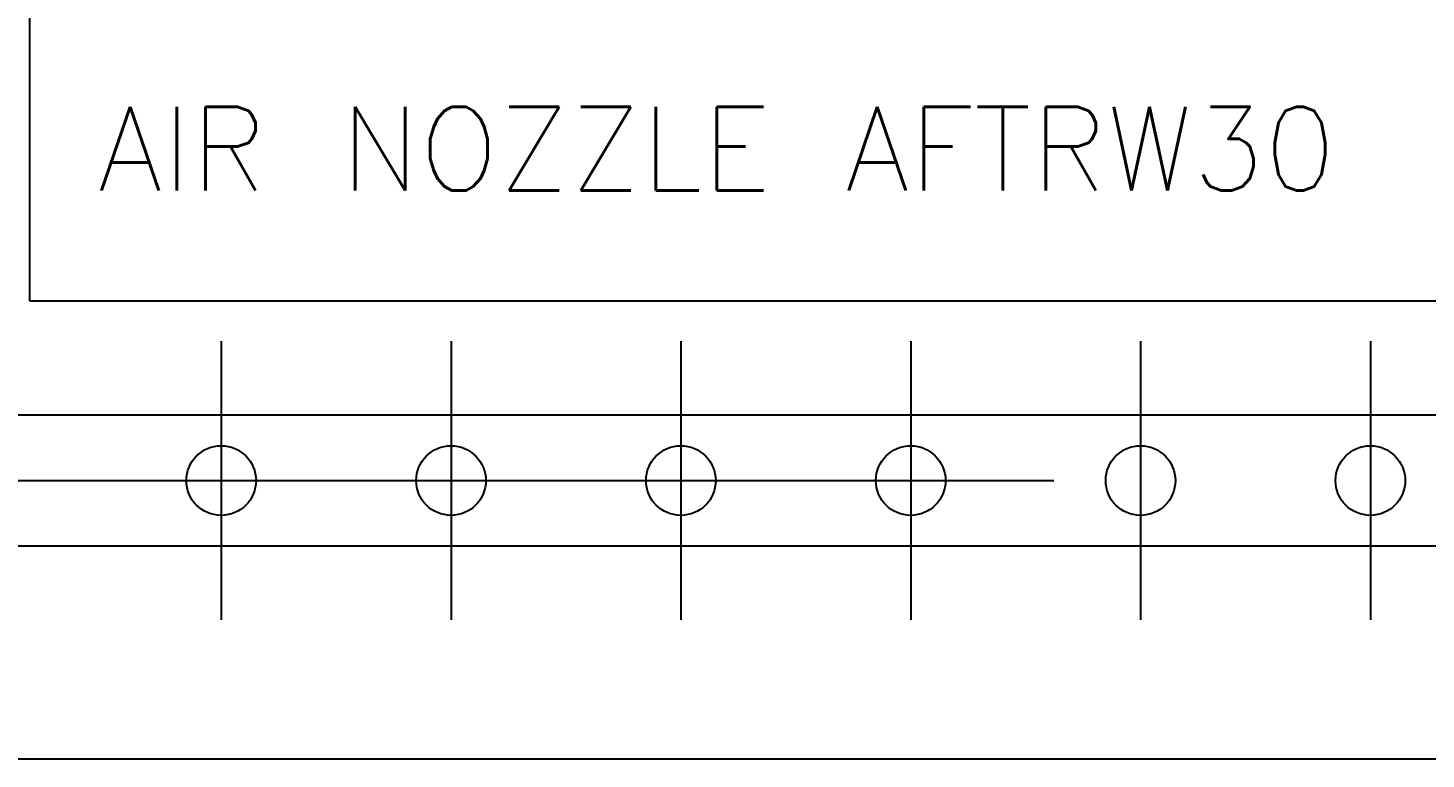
# Model space of a CAD drawing. Extents: x 0 to 143, y 0 to 99.
# Drawn here: x 43.33 to 63.41, y 48.91 to 59.41 of the extents above; entities that cross this region are included whole.
import ezdxf

# ---------------------------------------------------------------- set-up
doc = ezdxf.new("R2010")
doc.units = 0
doc.linetypes.add('CENTER', pattern=[50.8, 31.75, -6.35, 6.35, -6.35])
doc.layers.get('0').update_dxf_attribs({"linetype": 'CONTINUOUS'})
doc.layers.add('CENTER', color=1, linetype='CENTER')
doc.styles.get("Standard").update_dxf_attribs({"font": 'txt.shx', "height": 3, "bigfont": 'bigfont.shx'})

# ---------------------------------------------------------------- blocks, each defined once
blk = doc.blocks.new('*U20')
at = {"color": 7, "linetype": 'CONTINUOUS'}
blk.add_text('AIR NOZZLE AFTRW30', height=1.2, dxfattribs=at).set_placement((44.339, 57.078))

msp = doc.modelspace()

# ---------------------------------------------------------------- linework, layer by layer
at = {"color": 7, "linetype": 'CONTINUOUS'}
for p, q in [((43.359, 55.491), (43.359, 65.491)), ((43.359, 55.491), (65.359, 55.491)), ((27.279, 53.855), (81.44, 53.855)), ((81.44, 51.968), (27.279, 51.968)), ((81.859, 48.911), (26.859, 48.911))]:
    msp.add_line(p, q, dxfattribs=at)
for centre in [(46.109, 52.911), (49.409, 52.911), (52.709, 52.911), (56.009, 52.911), (59.309, 52.911), (62.609, 52.911)]:
    msp.add_circle(centre, 0.5, dxfattribs=at)
at = {"layer": 'CENTER', "color": 1, "linetype": 'CENTER'}
for p, q in [((46.109, 54.911), (46.109, 50.911)), ((49.409, 54.911), (49.409, 50.911)), ((52.709, 54.911), (52.709, 50.911)), ((56.009, 54.911), (56.009, 50.911)), ((59.309, 54.911), (59.309, 50.911)), ((62.609, 54.911), (62.609, 50.911)), ((26.315, 52.911), (82.403, 52.911))]:
    msp.add_line(p, q, dxfattribs=at)

# ---------------------------------------------------------------- block references
at = {"color": 7, "linetype": 'CONTINUOUS'}
msp.add_blockref('*U20', (0, 0), dxfattribs=at)

doc.saveas('drawing.dxf')
